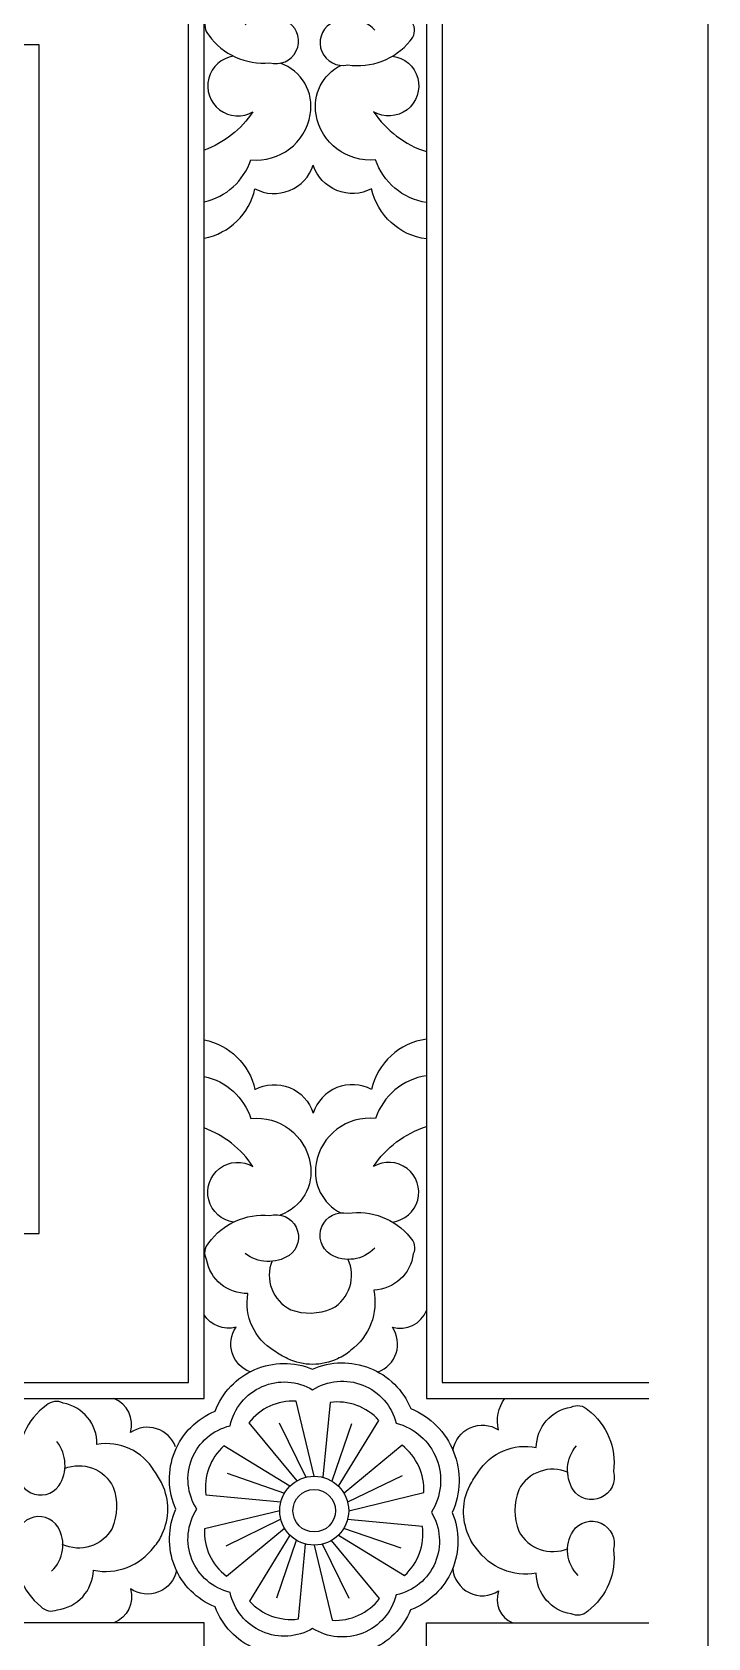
# Model space of a CAD drawing. Extents: x -66030 to 95157, y -13132 to 45879.
# Drawn here: x -42126 to -41614, y 6151 to 7367 of the extents above; entities that cross this region are included whole.
import ezdxf

# ---------------------------------------------------------------- set-up
doc = ezdxf.new("R2010")
doc.units = 0
doc.header["$LTSCALE"] = 100
doc.header["$MEASUREMENT"] = 0
doc.layers.add('4', color=121, linetype='CONTINUOUS')
doc.layers.add('TEXT', color=105, linetype='CONTINUOUS')

msp = doc.modelspace()

# ---------------------------------------------------------------- linework, layer by layer
at = {"layer": '4'}
for p, q in [((-41939.2, 6314.4), (-41919, 6273.2)), ((-41884.3, 6313.7), (-41899.2, 6270.2)), ((-41978.5, 6276.1), (-41935, 6261.2)), ((-41846, 6274.3), (-41887.3, 6254.2)), ((-41979.2, 6221.2), (-41938, 6241.4)), ((-41846.8, 6219.5), (-41890.2, 6234.4)), ((-41940.9, 6181.9), (-41926, 6225.4)), ((-41886.1, 6181.2), (-41906.2, 6222.4))]:
    msp.add_line(p, q, dxfattribs=at)
for points in [[(-43557.6, 7748.4, -0.410539), (-43465.5, 7809.8, -0.410539), (-43404.1, 7901.8), (-41767.9, 7901.8, -0.410539), (-41706.6, 7809.8, -0.410539), (-41614.5, 7748.4), (-41614.5, 6096.7, -0.410539), (-41706.6, 6035.3, -0.410539), (-41767.9, 5943.3), (-43404.1, 5943.3, -0.410539), (-43465.5, 6035.3, -0.410539), (-43557.6, 6096.7)], [(-41808.1, 6246.4, -0.423982), (-41839.6, 6172.7, -0.420661), (-41914, 6143, -0.423641), (-41987.6, 6174.9, -0.425198), (-42017.3, 6249, -0.425198), (-41987.6, 6323.2, -0.423641), (-41914, 6355, -0.421993), (-41839.5, 6325.1, -0.425642)]]:
    msp.add_lwpolyline(points, format="xyb", close=True, dxfattribs=at)
for points in [[(-42007.9, 7470.8), (-43133.9, 7470.8), (-43133.9, 6344.8), (-42007.9, 6344.8)], [(-42120.9, 7357.8), (-43020.9, 7357.8), (-43020.9, 6457.8), (-42120.9, 6457.8)]]:
    msp.add_lwpolyline(points, close=True, dxfattribs=at)
msp.add_lwpolyline([(-41659.2, 7470.8), (-41815.6, 7470.8), (-41815.6, 6344.8), (-41659.2, 6344.8)], dxfattribs=at)
for points in [[(-41866.8, 7368.9, 0.35407), (-41900.3, 7373.7, 0.838332), (-41887.2, 7342.6, 0.26672), (-41840, 7360.8, 0.314427), (-41837.6, 7373.3, 0.369989), (-41867.5, 7400.7, 0.292926), (-41885.1, 7446.4, 0.099814), (-41895, 7452.7, 0.228766), (-41932.6, 7452.7, 0.050603), (-41942.8, 7446.7, 0.310937), (-41962.8, 7403.3, 0.369989), (-41994.1, 7377.6, 0.314427), (-41992.4, 7365, 0.26672), (-41946.3, 7344.2, 0.838332), (-41931.5, 7374.5, 0.319484), (-41964.9, 7373)], [(-41973.6, 7349.2, 1.218925), (-41959, 7307.1, -0.159245), (-41995.9, 7278, -0.159245)], [(-41853.4, 7349.2, -1.229757), (-41867.6, 7307.1, 0.170214), (-41827.6, 7276.9)], [(-41995.9, 7238.9, 0.265252), (-41960.6, 7270.8, 0.397275), (-41915.6, 7305, 0.370591), (-41938.3, 7343.9)], [(-41827.6, 7238.4, -0.282647), (-41866.1, 7270.8, -0.397275), (-41911.1, 7305, -0.335284), (-41892.4, 7342.2, -0.335284)], [(-41995.9, 7211.3, 0.298746), (-41957.5, 7248.8, 0.465679), (-41913.3, 7266.7)], [(-41827.6, 7210.8, -0.316056), (-41869.1, 7248.8, -0.465679), (-41913.3, 7266.7, -0.495843)], [(-41995.9, 6604.3, -0.298746), (-41957.5, 6566.8, -0.465679), (-41913.3, 6548.9)], [(-41827.6, 6604.8, 0.316056), (-41869.1, 6566.8, 0.465679), (-41913.3, 6548.9, 0.495843)], [(-41995.9, 6576.7, -0.265252), (-41960.6, 6544.8, -0.397275), (-41915.6, 6510.6, -0.370591), (-41938.3, 6471.7)], [(-41827.6, 6577.2, 0.282647), (-41866.1, 6544.8, 0.397275), (-41911.1, 6510.6, 0.335284), (-41892.4, 6473.3, 0.335284)], [(-41973.6, 6466.4, -1.218925), (-41959, 6508.5, 0.159245), (-41995.9, 6537.6, 0.159245)], [(-41853.4, 6466.4, 1.229757), (-41867.6, 6508.5, -0.170214), (-41827.6, 6538.7)], [(-41866.8, 6446.7, -0.35407), (-41900.3, 6441.9, -0.838332), (-41887.2, 6473, -0.26672), (-41840, 6454.8, -0.314427), (-41837.6, 6442.3, -0.369989), (-41867.5, 6414.9, -0.292926), (-41885.1, 6369.1, -0.099814), (-41895, 6362.9, -0.228766), (-41932.6, 6362.9, -0.050603), (-41942.8, 6368.9, -0.310937), (-41962.8, 6412.3, -0.369989), (-41994.1, 6437.9, -0.314427), (-41992.4, 6450.6, -0.26672), (-41946.3, 6471.3, -0.838332), (-41931.5, 6441.1, -0.319484), (-41964.9, 6442.6)], [(-41944.5, 6437, 0.395368), (-41930.4, 6400, 0.187473), (-41899.2, 6400.8, 0.395368), (-41887.1, 6438.6)], [(-41961.2, 6352.9, -0.48607), (-41971.8, 6386.7, -0.334234), (-41995.9, 6396.2, -0.334234)], [(-41864.2, 6352.9, 0.488711), (-41853.4, 6386.7, 0.383007), (-41827.6, 6399.5)], [(-41823.9, 6246.6, -0.515595), (-41850.5, 6184, -0.510716), (-41913.8, 6158.7, -0.515594), (-41976.2, 6185.9, -0.520492), (-42001.4, 6249, -0.520492), (-41976.2, 6312.1, -0.515594), (-41913.8, 6339.3, -0.510716), (-41850.5, 6314.1, -0.510332), (-41823.9, 6246.6)], [(-42111.5, 6202, 0.35407), (-42106.7, 6235.5, 0.838332), (-42137.8, 6222.4, 0.26672), (-42119.6, 6175.2, 0.314427), (-42107.1, 6172.8, 0.369989), (-42079.8, 6202.7, 0.292926), (-42034, 6220.3, 0.099814), (-42027.7, 6230.2, 0.228766), (-42027.7, 6267.8, 0.050603), (-42033.7, 6278, 0.310937), (-42077.1, 6298, 0.369989), (-42102.8, 6329.3, 0.314427), (-42115.4, 6327.6, 0.26672), (-42136.2, 6281.5, 0.838332), (-42105.9, 6266.7, 0.319484), (-42107.4, 6300.1)], [(-42017.7, 6296.2, 0.488711), (-42051.6, 6307, 0.383007), (-42064.3, 6332.8)], [(-41912.6, 6273.9), (-41926.3, 6330.8, 0.246463), (-41962.1, 6314.3), (-41925.8, 6270.4)], [(-41894.1, 6266.3), (-41863.6, 6316.2, 0.246463), (-41900.6, 6329.8), (-41906, 6273.1)], [(-41807.5, 6293.6, -0.541742), (-41773, 6309, -0.220663), (-41768.2, 6332.8)], [(-41712.7, 6198.8, -0.35407), (-41716.6, 6232.4, -0.838332), (-41685.9, 6218.5, -0.26672), (-41705.4, 6171.8, -0.314427), (-41718, 6169.7, -0.369989), (-41744.4, 6200.4, -0.292926), (-41789.7, 6219.2, -0.099814), (-41795.7, 6229.3, -0.228766), (-41794.7, 6266.9, -0.050603), (-41788.4, 6276.9, -0.310937), (-41744.4, 6295.7, -0.369989), (-41718, 6326.3, -0.314427), (-41705.4, 6324.2, -0.26672), (-41685.9, 6277.6, -0.838332), (-41716.6, 6263.6, -0.319484), (-41714.1, 6296.9)], [(-41931.1, 6266.3), (-41981, 6296.9, 0.246463), (-41994.6, 6259.8), (-41937.9, 6254.4)], [(-41886.5, 6247.8), (-41829.6, 6261.5, 0.246463), (-41846.1, 6297.3), (-41890, 6261)], [(-42101.8, 6279.7, -0.395368), (-42064.8, 6265.6, -0.187473), (-42065.6, 6234.4, -0.395368), (-42103.4, 6222.3)], [(-41720.3, 6276.8, 0.395368), (-41757.7, 6263.6, 0.187473), (-41757.7, 6232.4, 0.395368), (-41720.3, 6219.3)], [(-41938.7, 6247.8), (-41995.7, 6234.1, 0.246463), (-41979.1, 6198.3), (-41935.2, 6234.6)], [(-41894.1, 6229.3), (-41844.2, 6198.7, 0.246463), (-41830.6, 6235.8), (-41887.3, 6241.1)], [(-41931.1, 6229.3), (-41961.7, 6179.4, 0.246463), (-41924.6, 6165.8), (-41919.3, 6222.5)], [(-41912.6, 6221.7), (-41899, 6164.8, 0.246463), (-41863.1, 6181.3), (-41899.4, 6225.2)], [(-42016.8, 6202.5, -0.533225), (-42051.6, 6188.6, -0.383007), (-42064.3, 6162.8)], [(-41807.7, 6204.2, 0.56785), (-41773, 6187, 0.400322), (-41762.3, 6162.8, 0.400322)]]:
    msp.add_lwpolyline(points, format="xyb", dxfattribs=at)
for radius in [26.1, 16.1]:
    msp.add_circle((-41912.6, 6247.8), radius, dxfattribs=at)
at = {"layer": 'TEXT'}
for p, q in [((-41995.9, 6332.8), (-41995.9, 7482.8)), ((-43145.9, 6332.8), (-41995.9, 6332.8))]:
    msp.add_line(p, q, dxfattribs=at)
for points in [[(-41659.2, 7482.8), (-41827.6, 7482.8), (-41827.6, 6332.8), (-41659.2, 6332.8)], [(-41995.9, 6000.2), (-41995.9, 6162.8), (-43145.9, 6162.8), (-43145.9, 6000.2)], [(-41827.6, 6000.2), (-41827.6, 6162.8), (-41659.2, 6162.8)]]:
    msp.add_lwpolyline(points, dxfattribs=at)

doc.saveas('drawing.dxf')
